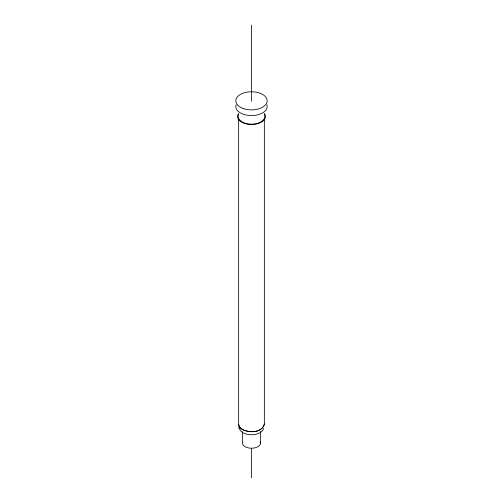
<?xml version="1.0" encoding="UTF-8"?>
<svg xmlns="http://www.w3.org/2000/svg" width="503" height="503" viewBox="0 0 503 503"><rect width="100%" height="100%" fill="white"/><g stroke="black" fill="none" stroke-linecap="round" stroke-linejoin="round"><path stroke-width="0.75" d="M264.345 424.029C262.094 433.253 248.237 433.221 241.515 428.896C240.05 427.839 238.768 426.293 238.655 424.419C238.579 424.972 240.39 429.072 242.415 429.468C249.211 432.97 261.881 432.957 264.352 424.224L264.352 119.796M239.177 428.82L238.655 426.909M260.592 431.486L260.592 443.256M251.5 25.15L251.5 101.273M251.5 448.286L251.5 477.85M242.408 431.725L242.408 442.709A9.104 5.256 0 0 0 252.217 448.223A9.104 5.256 0 0 0 260.403 441.885M238.648 119.796L238.648 424.224M264.377 113.401A13.939 8.048 0 0 1 251.5 124.53A13.939 8.048 0 0 1 238.623 113.401M264.333 114.495A13.285 7.671 0 0 1 251.5 124.153A13.285 7.671 0 0 1 238.667 114.495M266.879 104.75A15.681 9.054 0 0 1 251.5 115.577A15.681 9.054 0 0 1 236.121 104.75M263.528 428.506A12.097 6.985 0 0 1 251.821 434.762A12.097 6.985 0 0 1 239.554 428.877M243.659 108.667A15.681 9.054 0 0 0 267.181 100.826A15.681 9.054 0 0 0 243.659 92.986A15.681 9.054 0 0 0 243.659 108.667"/></g></svg>
